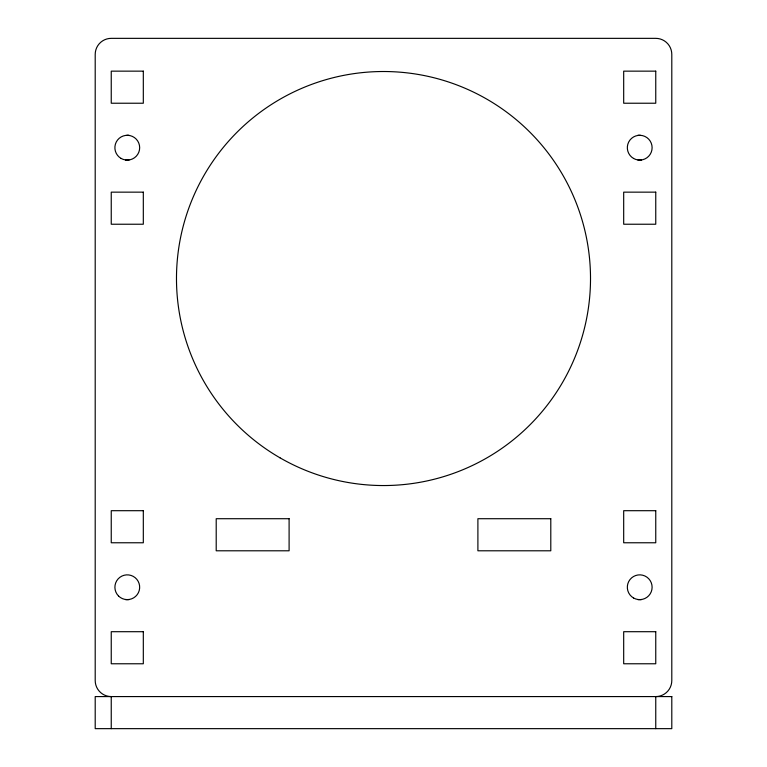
<?xml version="1.0" encoding="UTF-8"?>
<svg xmlns="http://www.w3.org/2000/svg" width="767" height="767" viewBox="0 0 767 767"><rect width="100%" height="100%" fill="white"/><g stroke="black" fill="none" stroke-linecap="round" stroke-linejoin="round"><path stroke-width="1.15" d="M126.689 135.299L129.057 135.299M637.943 135.299L640.311 135.299M125.5 160.082L129.057 160.082M637.943 160.082L641.5 160.082M125.5 599.631L129.057 599.631M637.943 599.631L641.5 599.631M655.756 728.65L655.756 696.58A16.04 16.04 0 0 0 671.796 680.54L671.796 54.39A16.04 16.04 0 0 0 655.756 38.35L111.244 38.35A16.04 16.04 0 0 0 95.204 54.39L95.204 680.54A16.04 16.04 0 0 0 111.244 696.58L111.244 728.65M143.314 71.149L111.244 71.149L111.244 103.229L143.314 103.229L143.314 71.149M655.756 71.149L623.686 71.149L623.686 103.229L655.756 103.229L655.756 71.149M143.314 192.153L111.244 192.153L111.244 224.232L143.314 224.232L143.314 192.153M655.756 192.153L623.686 192.153L623.686 224.232L655.756 224.232L655.756 192.153M143.314 510.697L111.244 510.697L111.244 542.768L143.314 542.768L143.314 510.697M655.756 510.697L623.686 510.697L623.686 542.768L655.756 542.768L655.756 510.697M289.101 518.713L216.208 518.713L216.208 550.792L289.101 550.792L289.101 518.713M550.792 518.713L477.899 518.713L477.899 550.792L550.792 550.792L550.792 518.713M143.314 631.701L111.244 631.701L111.244 663.771L143.314 663.771L143.314 631.701M655.756 631.701L623.686 631.701L623.686 663.771L655.756 663.771L655.756 631.701M671.796 696.58L95.204 696.58L95.204 728.65L671.796 728.65L671.796 696.58M279.993 457.813A207.013 207.013 0 0 0 590.513 278.536A207.013 207.013 0 0 0 279.993 99.25A207.013 207.013 0 0 0 279.993 457.813M633.523 158.424A12.397 12.397 0 0 0 652.113 147.686A12.397 12.397 0 0 0 633.523 136.957A12.397 12.397 0 0 0 633.523 158.424M633.523 597.972A12.397 12.397 0 0 0 652.113 587.234A12.397 12.397 0 0 0 633.523 576.506A12.397 12.397 0 0 0 633.523 597.972M121.081 158.424A12.397 12.397 0 0 0 139.671 147.686A12.397 12.397 0 0 0 121.081 136.957A12.397 12.397 0 0 0 121.081 158.424M118.521 595.997A12.397 12.397 0 0 0 139.249 590.446A12.397 12.397 0 0 0 124.072 575.269A12.397 12.397 0 0 0 118.521 595.997"/></g></svg>
